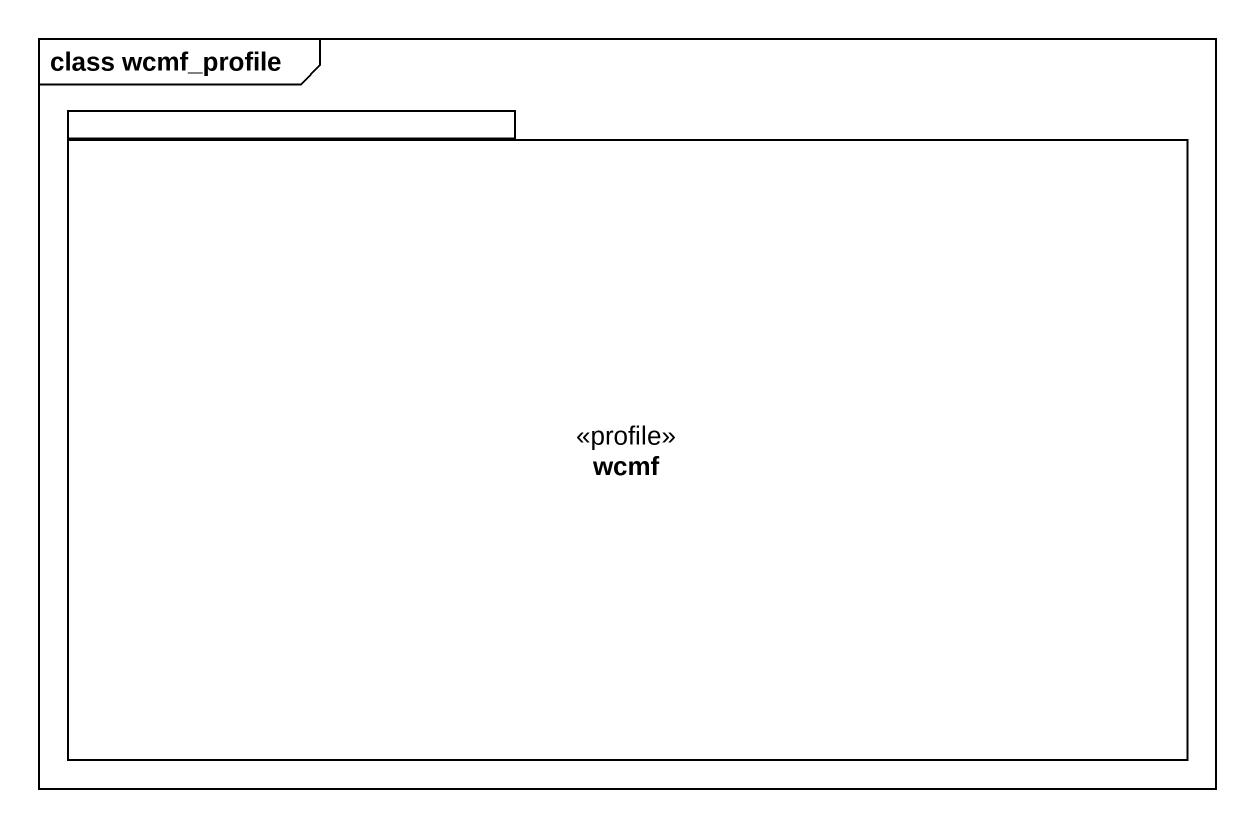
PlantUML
@startuml
mainframe class wcmf_profile
package wcmf <<profile>> {
}
@enduml
